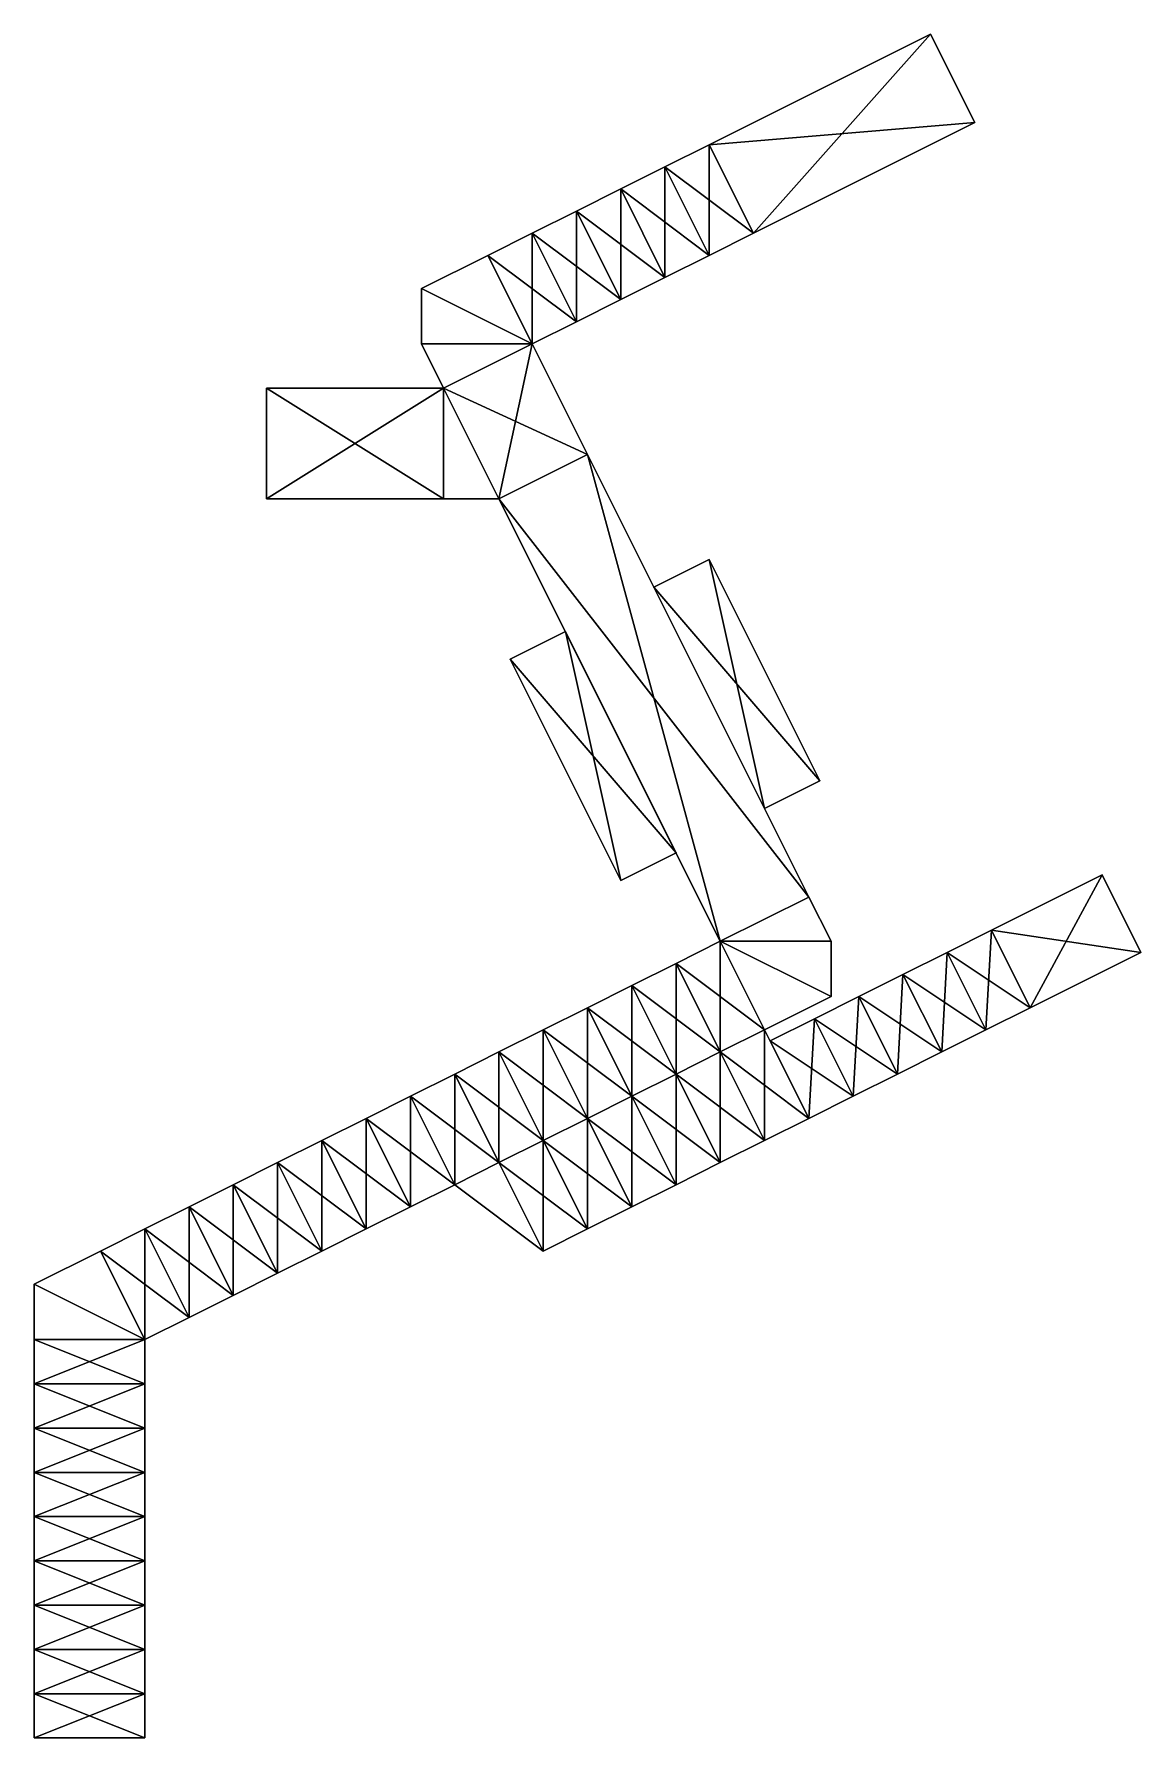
# Model space of a CAD drawing. Extents: x -1984 to 1216, y -2304 to 2624.
import ezdxf

# ---------------------------------------------------------------- set-up
doc = ezdxf.new("R2010")
doc.units = 0

msp = doc.modelspace()

# ---------------------------------------------------------------- meshes
at = {"layer": 'OBJECT000', "color": 50}
mesh = msp.add_polyface(dxfattribs=at)
corners = [(0, 0, -24), (-640, 1280, 136), (-384, 1408, 136), (256, 128, -24), (-640, 1280, 120), (0, 0, -40), (256, 128, -40), (-384, 1408, 120)]
mesh.append_faces([[corners[k] for k in face] for face in [(1, 3, 0), (5, 7, 4), (4, 0, 5), (6, 2, 7), (5, 3, 6), (7, 1, 4)]], dxfattribs={"vtx0": -1})
mesh.append_faces([[corners[k] for k in face] for face in [(1, 2, 3), (5, 6, 7), (4, 1, 0), (6, 3, 2), (5, 0, 3), (7, 2, 1)]], dxfattribs={"vtx2": -1})
at = {"layer": 'OBJECT001', "color": 50}
mesh = msp.add_polyface(dxfattribs=at)
corners = [(96, 2048, 376), (-32, 1984, 328), (-160, 2240, 328), (-32, 2304, 376), (-32, 1984, 312), (96, 2048, 360), (-32, 2304, 360), (-160, 2240, 312)]
mesh.append_faces([[corners[k] for k in face] for face in [(1, 3, 0), (5, 7, 4), (2, 6, 3), (0, 4, 1), (1, 7, 2), (3, 5, 0)]], dxfattribs={"vtx0": -1})
mesh.append_faces([[corners[k] for k in face] for face in [(1, 2, 3), (5, 6, 7), (2, 7, 6), (0, 5, 4), (1, 4, 7), (3, 6, 5)]], dxfattribs={"vtx2": -1})
at = {"layer": 'OBJECT002', "color": 50}
mesh = msp.add_polyface(dxfattribs=at)
corners = [(-32, 1984, 328), (-160, 1920, 280), (-288, 2176, 280), (-160, 2240, 328), (-160, 1920, 264), (-32, 1984, 312), (-160, 2240, 312), (-288, 2176, 264)]
mesh.append_faces([[corners[k] for k in face] for face in [(1, 3, 0), (5, 7, 4), (2, 6, 3), (0, 4, 1), (1, 7, 2), (3, 5, 0)]], dxfattribs={"vtx0": -1})
mesh.append_faces([[corners[k] for k in face] for face in [(1, 2, 3), (5, 6, 7), (2, 7, 6), (0, 5, 4), (1, 4, 7), (3, 6, 5)]], dxfattribs={"vtx2": -1})
at = {"layer": 'OBJECT003', "color": 50}
mesh = msp.add_polyface(dxfattribs=at)
corners = [(-160, 1920, 280), (-288, 1856, 232), (-416, 2112, 232), (-288, 2176, 280), (-288, 1856, 216), (-160, 1920, 264), (-288, 2176, 264), (-416, 2112, 216)]
mesh.append_faces([[corners[k] for k in face] for face in [(1, 3, 0), (5, 7, 4), (2, 6, 3), (0, 4, 1), (1, 7, 2), (3, 5, 0)]], dxfattribs={"vtx0": -1})
mesh.append_faces([[corners[k] for k in face] for face in [(1, 2, 3), (5, 6, 7), (2, 7, 6), (0, 5, 4), (1, 4, 7), (3, 6, 5)]], dxfattribs={"vtx2": -1})
at = {"layer": 'OBJECT004', "color": 50}
mesh = msp.add_polyface(dxfattribs=at)
corners = [(-288, 1856, 232), (-416, 1792, 184), (-544, 2048, 184), (-416, 2112, 232), (-416, 1792, 168), (-288, 1856, 216), (-416, 2112, 216), (-544, 2048, 168)]
mesh.append_faces([[corners[k] for k in face] for face in [(1, 3, 0), (5, 7, 4), (2, 6, 3), (0, 4, 1), (1, 7, 2), (3, 5, 0)]], dxfattribs={"vtx0": -1})
mesh.append_faces([[corners[k] for k in face] for face in [(1, 2, 3), (5, 6, 7), (2, 7, 6), (0, 5, 4), (1, 4, 7), (3, 6, 5)]], dxfattribs={"vtx2": -1})
at = {"layer": 'OBJECT005', "color": 50}
mesh = msp.add_polyface(dxfattribs=at)
corners = [(-416, 1792, 184), (-544, 1728, 136), (-672, 1984, 136), (-544, 2048, 184), (-544, 1728, 120), (-416, 1792, 168), (-544, 2048, 168), (-672, 1984, 120)]
mesh.append_faces([[corners[k] for k in face] for face in [(1, 3, 0), (5, 7, 4), (2, 6, 3), (0, 4, 1), (1, 7, 2), (3, 5, 0)]], dxfattribs={"vtx0": -1})
mesh.append_faces([[corners[k] for k in face] for face in [(1, 2, 3), (5, 6, 7), (2, 7, 6), (0, 5, 4), (1, 4, 7), (3, 6, 5)]], dxfattribs={"vtx2": -1})
at = {"layer": 'OBJECT006', "color": 50}
mesh = msp.add_polyface(dxfattribs=at)
corners = [(-544, 1728, 136), (-864, 1888, 136), (-672, 1984, 136), (-672, 1984, 120), (-864, 1888, 120), (-544, 1728, 120)]
mesh.append_faces([[corners[k] for k in face] for face in [(1, 2, 0), (4, 5, 3)]])
mesh.append_faces([[corners[k] for k in face] for face in [(2, 5, 0), (3, 1, 4), (0, 4, 1)]], dxfattribs={"vtx0": -1})
mesh.append_faces([[corners[k] for k in face] for face in [(2, 3, 5), (3, 2, 1), (0, 5, 4)]], dxfattribs={"vtx2": -1})
at = {"layer": 'OBJECT007', "color": 50}
mesh = msp.add_polyface(dxfattribs=at)
corners = [(-640, 1280, 136), (-800, 1600, 136), (-544, 1728, 136), (-384, 1408, 136), (-800, 1600, 120), (-640, 1280, 120), (-384, 1408, 120), (-544, 1728, 120)]
mesh.append_faces([[corners[k] for k in face] for face in [(1, 3, 0), (5, 7, 4), (4, 0, 5), (6, 2, 7), (5, 3, 6), (7, 1, 4)]], dxfattribs={"vtx0": -1})
mesh.append_faces([[corners[k] for k in face] for face in [(1, 2, 3), (5, 6, 7), (4, 1, 0), (6, 3, 2), (5, 0, 3), (7, 2, 1)]], dxfattribs={"vtx2": -1})
at = {"layer": 'OBJECT008', "color": 50}
mesh = msp.add_polyface(dxfattribs=at)
corners = [(-544, 1728, 136), (-864, 1728, 136), (-864, 1888, 136), (-864, 1888, 120), (-864, 1728, 120), (-544, 1728, 120)]
mesh.append_faces([[corners[k] for k in face] for face in [(1, 2, 0), (4, 5, 3)]])
mesh.append_faces([[corners[k] for k in face] for face in [(3, 1, 4), (4, 0, 5), (5, 2, 3)]], dxfattribs={"vtx0": -1})
mesh.append_faces([[corners[k] for k in face] for face in [(3, 2, 1), (4, 1, 0), (5, 0, 2)]], dxfattribs={"vtx2": -1})
at = {"layer": 'OBJECT009', "color": 50}
mesh = msp.add_polyface(dxfattribs=at)
corners = [(-640, 1280, 136), (-800, 1280, 136), (-800, 1600, 136), (-640, 1280, 120), (-800, 1600, 120), (-800, 1280, 120)]
mesh.append_faces([[corners[k] for k in face] for face in [(1, 2, 0), (4, 5, 3)]])
mesh.append_faces([[corners[k] for k in face] for face in [(5, 2, 1), (0, 4, 3), (1, 3, 5)]], dxfattribs={"vtx0": -1})
mesh.append_faces([[corners[k] for k in face] for face in [(5, 4, 2), (0, 2, 4), (1, 0, 3)]], dxfattribs={"vtx2": -1})
at = {"layer": 'OBJECT010', "color": 50}
mesh = msp.add_polyface(dxfattribs=at)
corners = [(-864, 1728, 136), (-544, 1728, 136), (-800, 1600, 136), (-864, 1728, 120), (-800, 1600, 120), (-544, 1728, 120)]
mesh.append_faces([[corners[k] for k in face] for face in [(1, 2, 0), (4, 5, 3)]])
mesh.append_faces([[corners[k] for k in face] for face in [(5, 2, 1), (0, 4, 3), (1, 3, 5)]], dxfattribs={"vtx0": -1})
mesh.append_faces([[corners[k] for k in face] for face in [(5, 4, 2), (0, 2, 4), (1, 0, 3)]], dxfattribs={"vtx2": -1})
at = {"layer": 'OBJECT011', "color": 50}
mesh = msp.add_polyface(dxfattribs=at)
corners = [(-800, 1600, 136), (-800, 1280, 136), (-1312, 1280, 136), (-1312, 1600, 136), (-1312, 1600, 120), (-1312, 1280, 120), (-800, 1280, 120), (-800, 1600, 120)]
mesh.append_faces([[corners[k] for k in face] for face in [(1, 3, 0), (5, 7, 4), (6, 2, 1), (4, 0, 3), (7, 1, 0), (5, 3, 2)]], dxfattribs={"vtx0": -1})
mesh.append_faces([[corners[k] for k in face] for face in [(1, 2, 3), (5, 6, 7), (6, 5, 2), (4, 7, 0), (7, 6, 1), (5, 4, 3)]], dxfattribs={"vtx2": -1})
at = {"layer": 'OBJECT012', "color": 50}
mesh = msp.add_polyface(dxfattribs=at)
corners = [(-32, 2304, 376), (608, 2624, 376), (736, 2368, 376), (96, 2048, 376), (608, 2624, 360), (-32, 2304, 360), (96, 2048, 360), (736, 2368, 360)]
mesh.append_faces([[corners[k] for k in face] for face in [(1, 3, 0), (5, 7, 4), (4, 0, 5), (6, 2, 7), (5, 3, 6), (7, 1, 4)]], dxfattribs={"vtx0": -1})
mesh.append_faces([[corners[k] for k in face] for face in [(1, 2, 3), (5, 6, 7), (4, 1, 0), (6, 3, 2), (5, 0, 3), (7, 2, 1)]], dxfattribs={"vtx2": -1})
at = {"layer": 'OBJECT013', "color": 50}
mesh = msp.add_polyface(dxfattribs=at)
corners = [(0, 0, -24), (320, 0, -24), (320, -160, -24), (320, -160, -40), (320, 0, -40), (0, 0, -40)]
mesh.append_faces([[corners[k] for k in face] for face in [(1, 2, 0), (4, 5, 3)]])
mesh.append_faces([[corners[k] for k in face] for face in [(3, 1, 4), (4, 0, 5), (5, 2, 3)]], dxfattribs={"vtx0": -1})
mesh.append_faces([[corners[k] for k in face] for face in [(3, 2, 1), (4, 1, 0), (5, 0, 2)]], dxfattribs={"vtx2": -1})
at = {"layer": 'OBJECT014', "color": 50}
mesh = msp.add_polyface(dxfattribs=at)
corners = [(320, 0, -24), (0, 0, -24), (256, 128, -24), (320, 0, -40), (256, 128, -40), (0, 0, -40)]
mesh.append_faces([[corners[k] for k in face] for face in [(1, 2, 0), (4, 5, 3)]])
mesh.append_faces([[corners[k] for k in face] for face in [(5, 2, 1), (0, 4, 3), (1, 3, 5)]], dxfattribs={"vtx0": -1})
mesh.append_faces([[corners[k] for k in face] for face in [(5, 4, 2), (0, 2, 4), (1, 0, 3)]], dxfattribs={"vtx2": -1})
at = {"layer": 'OBJECT015', "color": 50}
mesh = msp.add_polyface(dxfattribs=at)
corners = [(0, 0, -24), (320, -160, -24), (128, -256, -24), (128, -256, -40), (320, -160, -40), (0, 0, -40)]
mesh.append_faces([[corners[k] for k in face] for face in [(1, 2, 0), (4, 5, 3)]])
mesh.append_faces([[corners[k] for k in face] for face in [(2, 5, 0), (3, 1, 4), (0, 4, 1)]], dxfattribs={"vtx0": -1})
mesh.append_faces([[corners[k] for k in face] for face in [(2, 3, 5), (3, 2, 1), (0, 5, 4)]], dxfattribs={"vtx2": -1})
at = {"layer": 'OBJECT016', "color": 50}
mesh = msp.add_polyface(dxfattribs=at)
corners = [(128, -256, -24), (0, -320, -40), (-128, -64, -40), (0, 0, -24), (0, -320, -56), (128, -256, -40), (0, 0, -40), (-128, -64, -56)]
mesh.append_faces([[corners[k] for k in face] for face in [(1, 3, 0), (5, 7, 4), (2, 6, 3), (0, 4, 1), (1, 7, 2), (3, 5, 0)]], dxfattribs={"vtx0": -1})
mesh.append_faces([[corners[k] for k in face] for face in [(1, 2, 3), (5, 6, 7), (2, 7, 6), (0, 5, 4), (1, 4, 7), (3, 6, 5)]], dxfattribs={"vtx2": -1})
at = {"layer": 'OBJECT017', "color": 50}
mesh = msp.add_polyface(dxfattribs=at)
corners = [(0, -320, -40), (-128, -384, -56), (-256, -128, -56), (-128, -64, -40), (-128, -384, -72), (0, -320, -56), (-128, -64, -56), (-256, -128, -72)]
mesh.append_faces([[corners[k] for k in face] for face in [(1, 3, 0), (5, 7, 4), (2, 6, 3), (0, 4, 1), (1, 7, 2), (3, 5, 0)]], dxfattribs={"vtx0": -1})
mesh.append_faces([[corners[k] for k in face] for face in [(1, 2, 3), (5, 6, 7), (2, 7, 6), (0, 5, 4), (1, 4, 7), (3, 6, 5)]], dxfattribs={"vtx2": -1})
at = {"layer": 'OBJECT018', "color": 50}
mesh = msp.add_polyface(dxfattribs=at)
corners = [(256, -512, -24), (128, -576, -40), (0, -320, -40), (128, -256, -24), (128, -576, -56), (256, -512, -40), (128, -256, -40), (0, -320, -56)]
mesh.append_faces([[corners[k] for k in face] for face in [(1, 3, 0), (5, 7, 4), (2, 6, 3), (0, 4, 1), (1, 7, 2), (3, 5, 0)]], dxfattribs={"vtx0": -1})
mesh.append_faces([[corners[k] for k in face] for face in [(1, 2, 3), (5, 6, 7), (2, 7, 6), (0, 5, 4), (1, 4, 7), (3, 6, 5)]], dxfattribs={"vtx2": -1})
at = {"layer": 'OBJECT019', "color": 50}
mesh = msp.add_polyface(dxfattribs=at)
corners = [(128, -576, -40), (0, -640, -56), (-128, -384, -56), (0, -320, -40), (0, -640, -72), (128, -576, -56), (0, -320, -56), (-128, -384, -72)]
mesh.append_faces([[corners[k] for k in face] for face in [(1, 3, 0), (5, 7, 4), (2, 6, 3), (0, 4, 1), (1, 7, 2), (3, 5, 0)]], dxfattribs={"vtx0": -1})
mesh.append_faces([[corners[k] for k in face] for face in [(1, 2, 3), (5, 6, 7), (2, 7, 6), (0, 5, 4), (1, 4, 7), (3, 6, 5)]], dxfattribs={"vtx2": -1})
at = {"layer": 'OBJECT020', "color": 50}
mesh = msp.add_polyface(dxfattribs=at)
corners = [(0, -640, -56), (-128, -704, -72), (-256, -448, -72), (-128, -384, -56), (-128, -704, -88), (0, -640, -72), (-128, -384, -72), (-256, -448, -88)]
mesh.append_faces([[corners[k] for k in face] for face in [(1, 3, 0), (5, 7, 4), (2, 6, 3), (0, 4, 1), (1, 7, 2), (3, 5, 0)]], dxfattribs={"vtx0": -1})
mesh.append_faces([[corners[k] for k in face] for face in [(1, 2, 3), (5, 6, 7), (2, 7, 6), (0, 5, 4), (1, 4, 7), (3, 6, 5)]], dxfattribs={"vtx2": -1})
at = {"layer": 'OBJECT021', "color": 50}
mesh = msp.add_polyface(dxfattribs=at)
corners = [(-128, -704, -72), (-256, -768, -88), (-384, -512, -88), (-256, -448, -72), (-256, -768, -104), (-128, -704, -88), (-256, -448, -88), (-384, -512, -104)]
mesh.append_faces([[corners[k] for k in face] for face in [(1, 3, 0), (5, 7, 4), (2, 6, 3), (0, 4, 1), (1, 7, 2), (3, 5, 0)]], dxfattribs={"vtx0": -1})
mesh.append_faces([[corners[k] for k in face] for face in [(1, 2, 3), (5, 6, 7), (2, 7, 6), (0, 5, 4), (1, 4, 7), (3, 6, 5)]], dxfattribs={"vtx2": -1})
at = {"layer": 'OBJECT022', "color": 50}
mesh = msp.add_polyface(dxfattribs=at)
corners = [(-256, -768, -88), (-384, -832, -104), (-512, -576, -104), (-384, -512, -88), (-384, -832, -120), (-256, -768, -104), (-384, -512, -104), (-512, -576, -120)]
mesh.append_faces([[corners[k] for k in face] for face in [(1, 3, 0), (5, 7, 4), (2, 6, 3), (0, 4, 1), (1, 7, 2), (3, 5, 0)]], dxfattribs={"vtx0": -1})
mesh.append_faces([[corners[k] for k in face] for face in [(1, 2, 3), (5, 6, 7), (2, 7, 6), (0, 5, 4), (1, 4, 7), (3, 6, 5)]], dxfattribs={"vtx2": -1})
at = {"layer": 'OBJECT023', "color": 50}
mesh = msp.add_polyface(dxfattribs=at)
corners = [(-384, -832, -104), (-512, -896, -120), (-640, -640, -120), (-512, -576, -104), (-512, -896, -136), (-384, -832, -120), (-512, -576, -120), (-640, -640, -136)]
mesh.append_faces([[corners[k] for k in face] for face in [(1, 3, 0), (5, 7, 4), (2, 6, 3), (0, 4, 1), (1, 7, 2), (3, 5, 0)]], dxfattribs={"vtx0": -1})
mesh.append_faces([[corners[k] for k in face] for face in [(1, 2, 3), (5, 6, 7), (2, 7, 6), (0, 5, 4), (1, 4, 7), (3, 6, 5)]], dxfattribs={"vtx2": -1})
at = {"layer": 'OBJECT024', "color": 50}
mesh = msp.add_polyface(dxfattribs=at)
corners = [(-512, -576, -104), (-640, -640, -120), (-768, -384, -120), (-640, -320, -104), (-640, -640, -136), (-512, -576, -120), (-640, -320, -120), (-768, -384, -136)]
mesh.append_faces([[corners[k] for k in face] for face in [(1, 3, 0), (5, 7, 4), (2, 6, 3), (0, 4, 1), (1, 7, 2), (3, 5, 0)]], dxfattribs={"vtx0": -1})
mesh.append_faces([[corners[k] for k in face] for face in [(1, 2, 3), (5, 6, 7), (2, 7, 6), (0, 5, 4), (1, 4, 7), (3, 6, 5)]], dxfattribs={"vtx2": -1})
at = {"layer": 'OBJECT025', "color": 50}
mesh = msp.add_polyface(dxfattribs=at)
corners = [(-640, -640, -120), (-768, -704, -136), (-896, -448, -136), (-768, -384, -120), (-768, -704, -152), (-640, -640, -136), (-768, -384, -136), (-896, -448, -152)]
mesh.append_faces([[corners[k] for k in face] for face in [(1, 3, 0), (5, 7, 4), (2, 6, 3), (0, 4, 1), (1, 7, 2), (3, 5, 0)]], dxfattribs={"vtx0": -1})
mesh.append_faces([[corners[k] for k in face] for face in [(1, 2, 3), (5, 6, 7), (2, 7, 6), (0, 5, 4), (1, 4, 7), (3, 6, 5)]], dxfattribs={"vtx2": -1})
at = {"layer": 'OBJECT026', "color": 50}
mesh = msp.add_polyface(dxfattribs=at)
corners = [(-512, -896, -120), (-768, -704, -136), (-640, -640, -120), (-640, -640, -136), (-768, -704, -152), (-512, -896, -136)]
mesh.append_faces([[corners[k] for k in face] for face in [(1, 2, 0), (4, 5, 3)]])
mesh.append_faces([[corners[k] for k in face] for face in [(3, 1, 4), (5, 2, 3), (4, 0, 5)]], dxfattribs={"vtx0": -1})
mesh.append_faces([[corners[k] for k in face] for face in [(3, 2, 1), (5, 0, 2), (4, 1, 0)]], dxfattribs={"vtx2": -1})
at = {"layer": 'OBJECT027', "color": 50}
mesh = msp.add_polyface(dxfattribs=at)
corners = [(-256, -448, -72), (-384, -512, -88), (-512, -256, -88), (-384, -192, -72), (-384, -512, -104), (-256, -448, -88), (-384, -192, -88), (-512, -256, -104)]
mesh.append_faces([[corners[k] for k in face] for face in [(1, 3, 0), (5, 7, 4), (2, 6, 3), (0, 4, 1), (1, 7, 2), (3, 5, 0)]], dxfattribs={"vtx0": -1})
mesh.append_faces([[corners[k] for k in face] for face in [(1, 2, 3), (5, 6, 7), (2, 7, 6), (0, 5, 4), (1, 4, 7), (3, 6, 5)]], dxfattribs={"vtx2": -1})
at = {"layer": 'OBJECT028', "color": 50}
mesh = msp.add_polyface(dxfattribs=at)
corners = [(-128, -384, -56), (-256, -448, -72), (-384, -192, -72), (-256, -128, -56), (-256, -448, -88), (-128, -384, -72), (-256, -128, -72), (-384, -192, -88)]
mesh.append_faces([[corners[k] for k in face] for face in [(1, 3, 0), (5, 7, 4), (2, 6, 3), (0, 4, 1), (1, 7, 2), (3, 5, 0)]], dxfattribs={"vtx0": -1})
mesh.append_faces([[corners[k] for k in face] for face in [(1, 2, 3), (5, 6, 7), (2, 7, 6), (0, 5, 4), (1, 4, 7), (3, 6, 5)]], dxfattribs={"vtx2": -1})
at = {"layer": 'OBJECT029', "color": 50}
mesh = msp.add_polyface(dxfattribs=at)
corners = [(-384, -512, -88), (-512, -576, -104), (-640, -320, -104), (-512, -256, -88), (-512, -576, -120), (-384, -512, -104), (-512, -256, -104), (-640, -320, -120)]
mesh.append_faces([[corners[k] for k in face] for face in [(1, 3, 0), (5, 7, 4), (2, 6, 3), (0, 4, 1), (1, 7, 2), (3, 5, 0)]], dxfattribs={"vtx0": -1})
mesh.append_faces([[corners[k] for k in face] for face in [(1, 2, 3), (5, 6, 7), (2, 7, 6), (0, 5, 4), (1, 4, 7), (3, 6, 5)]], dxfattribs={"vtx2": -1})
at = {"layer": 'OBJECT030', "color": 50}
mesh = msp.add_polyface(dxfattribs=at)
corners = [(-1152, -896, -184), (-1280, -960, -200), (-1408, -704, -200), (-1280, -640, -184), (-1280, -960, -216), (-1152, -896, -200), (-1280, -640, -200), (-1408, -704, -216)]
mesh.append_faces([[corners[k] for k in face] for face in [(1, 3, 0), (5, 7, 4), (2, 6, 3), (0, 4, 1), (1, 7, 2), (3, 5, 0)]], dxfattribs={"vtx0": -1})
mesh.append_faces([[corners[k] for k in face] for face in [(1, 2, 3), (5, 6, 7), (2, 7, 6), (0, 5, 4), (1, 4, 7), (3, 6, 5)]], dxfattribs={"vtx2": -1})
at = {"layer": 'OBJECT031', "color": 50}
mesh = msp.add_polyface(dxfattribs=at)
corners = [(-1024, -832, -168), (-1152, -896, -184), (-1280, -640, -184), (-1152, -576, -168), (-1152, -896, -200), (-1024, -832, -184), (-1152, -576, -184), (-1280, -640, -200)]
mesh.append_faces([[corners[k] for k in face] for face in [(1, 3, 0), (5, 7, 4), (2, 6, 3), (0, 4, 1), (1, 7, 2), (3, 5, 0)]], dxfattribs={"vtx0": -1})
mesh.append_faces([[corners[k] for k in face] for face in [(1, 2, 3), (5, 6, 7), (2, 7, 6), (0, 5, 4), (1, 4, 7), (3, 6, 5)]], dxfattribs={"vtx2": -1})
at = {"layer": 'OBJECT032', "color": 50}
mesh = msp.add_polyface(dxfattribs=at)
corners = [(-896, -768, -152), (-1024, -832, -168), (-1152, -576, -168), (-1024, -512, -152), (-1024, -832, -184), (-896, -768, -168), (-1024, -512, -168), (-1152, -576, -184)]
mesh.append_faces([[corners[k] for k in face] for face in [(1, 3, 0), (5, 7, 4), (2, 6, 3), (0, 4, 1), (1, 7, 2), (3, 5, 0)]], dxfattribs={"vtx0": -1})
mesh.append_faces([[corners[k] for k in face] for face in [(1, 2, 3), (5, 6, 7), (2, 7, 6), (0, 5, 4), (1, 4, 7), (3, 6, 5)]], dxfattribs={"vtx2": -1})
at = {"layer": 'OBJECT033', "color": 50}
mesh = msp.add_polyface(dxfattribs=at)
corners = [(-768, -704, -136), (-896, -768, -152), (-1024, -512, -152), (-896, -448, -136), (-896, -768, -168), (-768, -704, -152), (-896, -448, -152), (-1024, -512, -168)]
mesh.append_faces([[corners[k] for k in face] for face in [(1, 3, 0), (5, 7, 4), (2, 6, 3), (0, 4, 1), (1, 7, 2), (3, 5, 0)]], dxfattribs={"vtx0": -1})
mesh.append_faces([[corners[k] for k in face] for face in [(1, 2, 3), (5, 6, 7), (2, 7, 6), (0, 5, 4), (1, 4, 7), (3, 6, 5)]], dxfattribs={"vtx2": -1})
at = {"layer": 'OBJECT034', "color": 50}
mesh = msp.add_polyface(dxfattribs=at)
corners = [(-1536, -1088, -232), (-1664, -1152, -248), (-1792, -896, -248), (-1664, -832, -232), (-1664, -1152, -264), (-1536, -1088, -248), (-1664, -832, -248), (-1792, -896, -264)]
mesh.append_faces([[corners[k] for k in face] for face in [(1, 3, 0), (5, 7, 4), (2, 6, 3), (0, 4, 1), (1, 7, 2), (3, 5, 0)]], dxfattribs={"vtx0": -1})
mesh.append_faces([[corners[k] for k in face] for face in [(1, 2, 3), (5, 6, 7), (2, 7, 6), (0, 5, 4), (1, 4, 7), (3, 6, 5)]], dxfattribs={"vtx2": -1})
at = {"layer": 'OBJECT035', "color": 50}
mesh = msp.add_polyface(dxfattribs=at)
corners = [(-1408, -1024, -216), (-1536, -1088, -232), (-1664, -832, -232), (-1536, -768, -216), (-1536, -1088, -248), (-1408, -1024, -232), (-1536, -768, -232), (-1664, -832, -248)]
mesh.append_faces([[corners[k] for k in face] for face in [(1, 3, 0), (5, 7, 4), (2, 6, 3), (0, 4, 1), (1, 7, 2), (3, 5, 0)]], dxfattribs={"vtx0": -1})
mesh.append_faces([[corners[k] for k in face] for face in [(1, 2, 3), (5, 6, 7), (2, 7, 6), (0, 5, 4), (1, 4, 7), (3, 6, 5)]], dxfattribs={"vtx2": -1})
at = {"layer": 'OBJECT036', "color": 50}
mesh = msp.add_polyface(dxfattribs=at)
corners = [(-1280, -960, -200), (-1408, -1024, -216), (-1536, -768, -216), (-1408, -704, -200), (-1408, -1024, -232), (-1280, -960, -216), (-1408, -704, -216), (-1536, -768, -232)]
mesh.append_faces([[corners[k] for k in face] for face in [(1, 3, 0), (5, 7, 4), (2, 6, 3), (0, 4, 1), (1, 7, 2), (3, 5, 0)]], dxfattribs={"vtx0": -1})
mesh.append_faces([[corners[k] for k in face] for face in [(1, 2, 3), (5, 6, 7), (2, 7, 6), (0, 5, 4), (1, 4, 7), (3, 6, 5)]], dxfattribs={"vtx2": -1})
at = {"layer": 'OBJECT037', "color": 50}
mesh = msp.add_polyface(dxfattribs=at)
corners = [(-1984, -1152, -248), (-1664, -1152, -248), (-1664, -1280, -264), (-1984, -1280, -264), (-1984, -1280, -280), (-1664, -1280, -280), (-1664, -1152, -264), (-1984, -1152, -264)]
mesh.append_faces([[corners[k] for k in face] for face in [(1, 3, 0), (5, 7, 4), (0, 4, 7), (2, 6, 5), (3, 5, 4), (1, 7, 6)]], dxfattribs={"vtx0": -1})
mesh.append_faces([[corners[k] for k in face] for face in [(1, 2, 3), (5, 6, 7), (0, 3, 4), (2, 1, 6), (3, 2, 5), (1, 0, 7)]], dxfattribs={"vtx2": -1})
at = {"layer": 'OBJECT038', "color": 50}
mesh = msp.add_polyface(dxfattribs=at)
corners = [(-1664, -1152, -248), (-1984, -992, -248), (-1792, -896, -248), (-1792, -896, -264), (-1984, -992, -264), (-1664, -1152, -264)]
mesh.append_faces([[corners[k] for k in face] for face in [(1, 2, 0), (4, 5, 3)]])
mesh.append_faces([[corners[k] for k in face] for face in [(2, 5, 0), (3, 1, 4), (0, 4, 1)]], dxfattribs={"vtx0": -1})
mesh.append_faces([[corners[k] for k in face] for face in [(2, 3, 5), (3, 2, 1), (0, 5, 4)]], dxfattribs={"vtx2": -1})
at = {"layer": 'OBJECT039', "color": 50}
mesh = msp.add_polyface(dxfattribs=at)
corners = [(-1664, -1152, -248), (-1984, -1152, -248), (-1984, -992, -248), (-1984, -992, -264), (-1984, -1152, -264), (-1664, -1152, -264)]
mesh.append_faces([[corners[k] for k in face] for face in [(1, 2, 0), (4, 5, 3)]])
mesh.append_faces([[corners[k] for k in face] for face in [(3, 1, 4), (4, 0, 5), (5, 2, 3)]], dxfattribs={"vtx0": -1})
mesh.append_faces([[corners[k] for k in face] for face in [(3, 2, 1), (4, 1, 0), (5, 0, 2)]], dxfattribs={"vtx2": -1})
at = {"layer": 'OBJECT040', "color": 50}
mesh = msp.add_polyface(dxfattribs=at)
corners = [(-1984, -1536, -296), (-1664, -1536, -296), (-1664, -1664, -312), (-1984, -1664, -312), (-1984, -1664, -328), (-1664, -1664, -328), (-1664, -1536, -312), (-1984, -1536, -312)]
mesh.append_faces([[corners[k] for k in face] for face in [(1, 3, 0), (5, 7, 4), (0, 4, 7), (2, 6, 5), (3, 5, 4), (1, 7, 6)]], dxfattribs={"vtx0": -1})
mesh.append_faces([[corners[k] for k in face] for face in [(1, 2, 3), (5, 6, 7), (0, 3, 4), (2, 1, 6), (3, 2, 5), (1, 0, 7)]], dxfattribs={"vtx2": -1})
at = {"layer": 'OBJECT041', "color": 50}
mesh = msp.add_polyface(dxfattribs=at)
corners = [(-1984, -1408, -280), (-1664, -1408, -280), (-1664, -1536, -296), (-1984, -1536, -296), (-1984, -1536, -312), (-1664, -1536, -312), (-1664, -1408, -296), (-1984, -1408, -296)]
mesh.append_faces([[corners[k] for k in face] for face in [(1, 3, 0), (5, 7, 4), (0, 4, 7), (2, 6, 5), (3, 5, 4), (1, 7, 6)]], dxfattribs={"vtx0": -1})
mesh.append_faces([[corners[k] for k in face] for face in [(1, 2, 3), (5, 6, 7), (0, 3, 4), (2, 1, 6), (3, 2, 5), (1, 0, 7)]], dxfattribs={"vtx2": -1})
at = {"layer": 'OBJECT042', "color": 50}
mesh = msp.add_polyface(dxfattribs=at)
corners = [(-1984, -1280, -264), (-1664, -1280, -264), (-1664, -1408, -280), (-1984, -1408, -280), (-1984, -1408, -296), (-1664, -1408, -296), (-1664, -1280, -280), (-1984, -1280, -280)]
mesh.append_faces([[corners[k] for k in face] for face in [(1, 3, 0), (5, 7, 4), (0, 4, 7), (2, 6, 5), (3, 5, 4), (1, 7, 6)]], dxfattribs={"vtx0": -1})
mesh.append_faces([[corners[k] for k in face] for face in [(1, 2, 3), (5, 6, 7), (0, 3, 4), (2, 1, 6), (3, 2, 5), (1, 0, 7)]], dxfattribs={"vtx2": -1})
at = {"layer": 'OBJECT043', "color": 50}
mesh = msp.add_polyface(dxfattribs=at)
corners = [(-1984, -1920, -344), (-1664, -1920, -344), (-1664, -2048, -360), (-1984, -2048, -360), (-1984, -2048, -376), (-1664, -2048, -376), (-1664, -1920, -360), (-1984, -1920, -360)]
mesh.append_faces([[corners[k] for k in face] for face in [(1, 3, 0), (5, 7, 4), (0, 4, 7), (2, 6, 5), (3, 5, 4), (1, 7, 6)]], dxfattribs={"vtx0": -1})
mesh.append_faces([[corners[k] for k in face] for face in [(1, 2, 3), (5, 6, 7), (0, 3, 4), (2, 1, 6), (3, 2, 5), (1, 0, 7)]], dxfattribs={"vtx2": -1})
at = {"layer": 'OBJECT044', "color": 50}
mesh = msp.add_polyface(dxfattribs=at)
corners = [(-1984, -1792, -328), (-1664, -1792, -328), (-1664, -1920, -344), (-1984, -1920, -344), (-1984, -1920, -360), (-1664, -1920, -360), (-1664, -1792, -344), (-1984, -1792, -344)]
mesh.append_faces([[corners[k] for k in face] for face in [(1, 3, 0), (5, 7, 4), (0, 4, 7), (2, 6, 5), (3, 5, 4), (1, 7, 6)]], dxfattribs={"vtx0": -1})
mesh.append_faces([[corners[k] for k in face] for face in [(1, 2, 3), (5, 6, 7), (0, 3, 4), (2, 1, 6), (3, 2, 5), (1, 0, 7)]], dxfattribs={"vtx2": -1})
at = {"layer": 'OBJECT045', "color": 50}
mesh = msp.add_polyface(dxfattribs=at)
corners = [(-1984, -1664, -312), (-1664, -1664, -312), (-1664, -1792, -328), (-1984, -1792, -328), (-1984, -1792, -344), (-1664, -1792, -344), (-1664, -1664, -328), (-1984, -1664, -328)]
mesh.append_faces([[corners[k] for k in face] for face in [(1, 3, 0), (5, 7, 4), (0, 4, 7), (2, 6, 5), (3, 5, 4), (1, 7, 6)]], dxfattribs={"vtx0": -1})
mesh.append_faces([[corners[k] for k in face] for face in [(1, 2, 3), (5, 6, 7), (0, 3, 4), (2, 1, 6), (3, 2, 5), (1, 0, 7)]], dxfattribs={"vtx2": -1})
at = {"layer": 'OBJECT046', "color": 50}
mesh = msp.add_polyface(dxfattribs=at)
corners = [(-1984, -2048, -360), (-1664, -2048, -360), (-1664, -2176, -376), (-1984, -2176, -376), (-1984, -2176, -392), (-1664, -2176, -392), (-1664, -2048, -376), (-1984, -2048, -376)]
mesh.append_faces([[corners[k] for k in face] for face in [(1, 3, 0), (5, 7, 4), (0, 4, 7), (2, 6, 5), (3, 5, 4), (1, 7, 6)]], dxfattribs={"vtx0": -1})
mesh.append_faces([[corners[k] for k in face] for face in [(1, 2, 3), (5, 6, 7), (0, 3, 4), (2, 1, 6), (3, 2, 5), (1, 0, 7)]], dxfattribs={"vtx2": -1})
at = {"layer": 'OBJECT047', "color": 50}
mesh = msp.add_polyface(dxfattribs=at)
corners = [(-1984, -2176, -376), (-1664, -2176, -376), (-1664, -2304, -392), (-1984, -2304, -392), (-1984, -2304, -408), (-1664, -2304, -408), (-1664, -2176, -392), (-1984, -2176, -392)]
mesh.append_faces([[corners[k] for k in face] for face in [(1, 3, 0), (5, 7, 4), (0, 4, 7), (2, 6, 5), (3, 5, 4), (1, 7, 6)]], dxfattribs={"vtx0": -1})
mesh.append_faces([[corners[k] for k in face] for face in [(1, 2, 3), (5, 6, 7), (0, 3, 4), (2, 1, 6), (3, 2, 5), (1, 0, 7)]], dxfattribs={"vtx2": -1})
at = {"layer": 'OBJECT048', "color": 50}
mesh = msp.add_polyface(dxfattribs=at)
corners = [(784, 32, 408), (896, -192, 408), (768, -256, 360), (656, -32, 360), (656, -32, 344), (768, -256, 344), (896, -192, 392), (784, 32, 392)]
mesh.append_faces([[corners[k] for k in face] for face in [(1, 3, 0), (5, 7, 4), (0, 4, 7), (2, 6, 5), (3, 5, 4), (1, 7, 6)]], dxfattribs={"vtx0": -1})
mesh.append_faces([[corners[k] for k in face] for face in [(1, 2, 3), (5, 6, 7), (0, 3, 4), (2, 1, 6), (3, 2, 5), (1, 0, 7)]], dxfattribs={"vtx2": -1})
at = {"layer": 'OBJECT049', "color": 50}
mesh = msp.add_polyface(dxfattribs=at)
corners = [(656, -32, 360), (768, -256, 360), (640, -320, 312), (528, -96, 312), (528, -96, 296), (640, -320, 296), (768, -256, 344), (656, -32, 344)]
mesh.append_faces([[corners[k] for k in face] for face in [(1, 3, 0), (5, 7, 4), (0, 4, 7), (2, 6, 5), (3, 5, 4), (1, 7, 6)]], dxfattribs={"vtx0": -1})
mesh.append_faces([[corners[k] for k in face] for face in [(1, 2, 3), (5, 6, 7), (0, 3, 4), (2, 1, 6), (3, 2, 5), (1, 0, 7)]], dxfattribs={"vtx2": -1})
at = {"layer": 'OBJECT050', "color": 50}
mesh = msp.add_polyface(dxfattribs=at)
corners = [(528, -96, 312), (640, -320, 312), (512, -384, 264), (400, -160, 264), (400, -160, 248), (512, -384, 248), (640, -320, 296), (528, -96, 296)]
mesh.append_faces([[corners[k] for k in face] for face in [(1, 3, 0), (5, 7, 4), (0, 4, 7), (2, 6, 5), (3, 5, 4), (1, 7, 6)]], dxfattribs={"vtx0": -1})
mesh.append_faces([[corners[k] for k in face] for face in [(1, 2, 3), (5, 6, 7), (0, 3, 4), (2, 1, 6), (3, 2, 5), (1, 0, 7)]], dxfattribs={"vtx2": -1})
at = {"layer": 'OBJECT051', "color": 50}
mesh = msp.add_polyface(dxfattribs=at)
corners = [(400, -160, 264), (512, -384, 264), (384, -448, 216), (272, -224, 216), (272, -224, 200), (384, -448, 200), (512, -384, 248), (400, -160, 248)]
mesh.append_faces([[corners[k] for k in face] for face in [(1, 3, 0), (5, 7, 4), (0, 4, 7), (2, 6, 5), (3, 5, 4), (1, 7, 6)]], dxfattribs={"vtx0": -1})
mesh.append_faces([[corners[k] for k in face] for face in [(1, 2, 3), (5, 6, 7), (0, 3, 4), (2, 1, 6), (3, 2, 5), (1, 0, 7)]], dxfattribs={"vtx2": -1})
at = {"layer": 'OBJECT052', "color": 50}
mesh = msp.add_polyface(dxfattribs=at)
corners = [(384, -448, 216), (256, -512, 168), (144, -288, 168), (272, -224, 216), (256, -512, 72), (384, -448, 120), (272, -224, 120), (144, -288, 72)]
mesh.append_faces([[corners[k] for k in face] for face in [(1, 3, 0), (5, 7, 4), (2, 6, 3), (0, 4, 1), (1, 7, 2), (3, 5, 0)]], dxfattribs={"vtx0": -1})
mesh.append_faces([[corners[k] for k in face] for face in [(1, 2, 3), (5, 6, 7), (2, 7, 6), (0, 5, 4), (1, 4, 7), (3, 6, 5)]], dxfattribs={"vtx2": -1})
at = {"layer": 'OBJECT053', "color": 50}
mesh = msp.add_polyface(dxfattribs=at)
corners = [(896, -192, 408), (784, 32, 408), (1104, 192, 408), (1216, -32, 408), (1216, -32, 392), (1104, 192, 392), (784, 32, 392), (896, -192, 392)]
mesh.append_faces([[corners[k] for k in face] for face in [(1, 3, 0), (5, 7, 4), (6, 2, 1), (4, 0, 3), (7, 1, 0), (5, 3, 2)]], dxfattribs={"vtx0": -1})
mesh.append_faces([[corners[k] for k in face] for face in [(1, 2, 3), (5, 6, 7), (6, 5, 2), (4, 7, 0), (7, 6, 1), (5, 4, 3)]], dxfattribs={"vtx2": -1})
at = {"layer": 'OBJECT054', "color": 50}
mesh = msp.add_polyface(dxfattribs=at)
corners = [(128, 384, 8), (-192, 1024, 88), (-32, 1104, 88), (288, 464, 8), (-192, 1024, 72), (128, 384, -8), (288, 464, -8), (-32, 1104, 72)]
mesh.append_faces([[corners[k] for k in face] for face in [(1, 3, 0), (5, 7, 4), (4, 0, 5), (7, 1, 4), (5, 3, 6), (6, 2, 7)]], dxfattribs={"vtx0": -1})
mesh.append_faces([[corners[k] for k in face] for face in [(1, 2, 3), (5, 6, 7), (4, 1, 0), (7, 2, 1), (5, 0, 3), (6, 3, 2)]], dxfattribs={"vtx2": -1})
at = {"layer": 'OBJECT055', "color": 50}
mesh = msp.add_polyface(dxfattribs=at)
corners = [(-288, 176, 8), (-608, 816, 88), (-448, 896, 88), (-128, 256, 8), (-608, 816, 72), (-288, 176, -8), (-128, 256, -8), (-448, 896, 72)]
mesh.append_faces([[corners[k] for k in face] for face in [(1, 3, 0), (5, 7, 4), (4, 0, 5), (7, 1, 4), (5, 3, 6), (6, 2, 7)]], dxfattribs={"vtx0": -1})
mesh.append_faces([[corners[k] for k in face] for face in [(1, 2, 3), (5, 6, 7), (4, 1, 0), (7, 2, 1), (5, 0, 3), (6, 3, 2)]], dxfattribs={"vtx2": -1})

doc.saveas('drawing.dxf')
